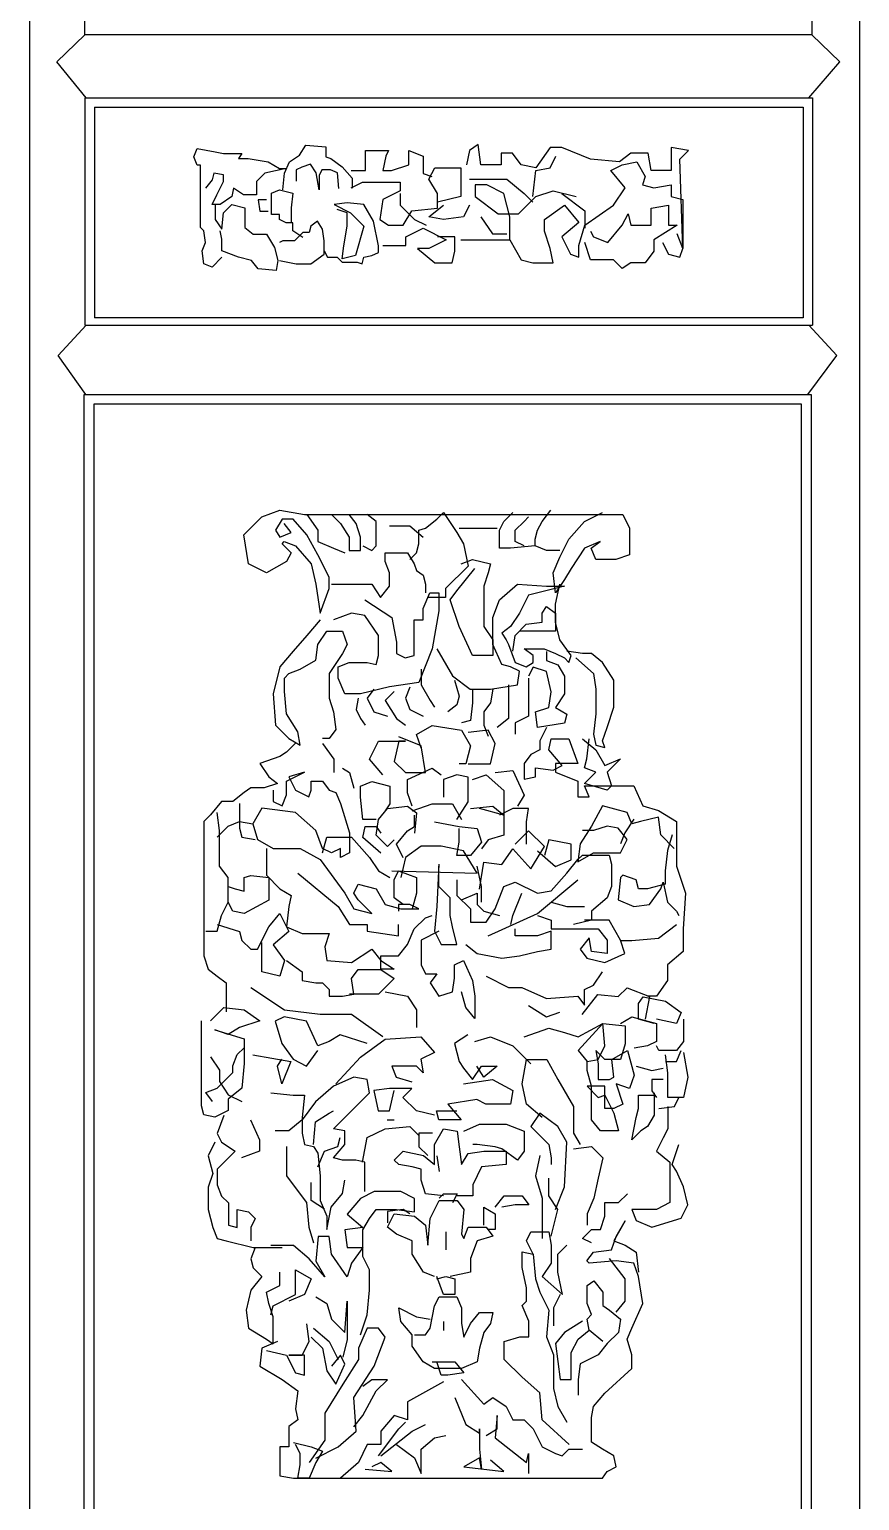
# Model space of a CAD drawing. Extents: x 1684 to 4686, y 4591 to 8092.
# Drawn here: x 3185 to 3618, y 4993 to 5761 of the extents above; entities that cross this region are included whole.
import ezdxf

# ---------------------------------------------------------------- set-up
doc = ezdxf.new("R2010")
doc.units = 0
doc.header["$MEASUREMENT"] = 0
doc.layers.add('3', color=3, linetype='CONTINUOUS')
doc.layers.add('7', color=7, linetype='CONTINUOUS')

msp = doc.modelspace()

# ---------------------------------------------------------------- linework, layer by layer
at = {"layer": '3'}
for p, q in [((3213.94, 5758.27), (3213.94, 6766.23)), ((3593.27, 6763.03), (3593.27, 5758.27)), ((3199.3, 5744.26), (3213.94, 5758.27)), ((3593.27, 5758.27), (3213.94, 5758.27)), ((3608.03, 5744.26), (3593.39, 5758.27)), ((3214.53, 5725.44), (3199.3, 5744.26)), ((3591.81, 5725.44), (3608.03, 5744.26)), ((3213.91, 5725.44), (3593.73, 5725.44)), ((3213.91, 5725.44), (3213.91, 5606.67)), ((3593.73, 5725.44), (3593.73, 5606.67)), ((3199.89, 5590.82), (3214.53, 5606.67)), ((3213.91, 5606.67), (3593.73, 5606.67)), ((3606.45, 5590.82), (3591.81, 5606.67)), ((3214.45, 5570.48), (3199.89, 5590.82)), ((3591.22, 5570.48), (3606.45, 5590.82)), ((3213.56, 5570.48), (3593.07, 5570.48)), ((3213.56, 4945.29), (3213.56, 5570.48)), ((3593.07, 5570.48), (3593.07, 4945.29))]:
    msp.add_line(p, q, dxfattribs=at)
for points in [[(3285.42, 5642.16), (3280.25, 5637), (3275.95, 5638.72), (3275.09, 5645.6), (3276.81, 5649.9), (3275.95, 5655.91), (3274.23, 5657.63), (3274.23, 5690.29), (3272.51, 5690.29), (3270.79, 5694.59), (3272.51, 5698.89), (3281.97, 5697.17), (3286.28, 5696.31), (3295.74, 5696.31), (3294.02, 5693.73), (3299.18, 5693.73), (3309.51, 5692.01), (3315.53, 5688.58), (3318.98, 5688.58), (3307.79, 5686), (3303.49, 5681.7), (3303.49, 5674.82), (3296.6, 5674.82), (3291.44, 5678.26), (3290.58, 5673.96), (3284.56, 5669.67), (3280.25, 5669.67), (3282.83, 5674.82), (3286.28, 5681.7), (3286.28, 5685.14), (3281.11, 5686), (3280.25, 5682.56), (3276.81, 5678.26)], [(3317.25, 5677.4), (3318.12, 5686), (3320.7, 5692.01), (3325.86, 5695.45), (3329.3, 5700.61), (3339.63, 5699.75), (3339.63, 5694.59), (3342.21, 5693.73), (3348.23, 5689.44), (3353.4, 5683.42), (3353.4, 5678.26)], [(3435.67, 5651.33), (3441.69, 5640.8), (3447.71, 5639.29), (3458.25, 5639.29), (3456.75, 5646.81), (3453.74, 5655.84), (3453.74, 5661.86), (3464.28, 5669.38), (3471.81, 5660.35), (3462.77, 5652.83), (3467.29, 5643.81), (3471.81, 5642.3), (3471.81, 5648.32), (3474.82, 5658.85), (3489.88, 5669.38), (3495.9, 5678.4), (3488.37, 5687.43), (3494.39, 5690.44), (3501.92, 5691.94), (3506.44, 5684.42), (3504.93, 5679.91), (3510.96, 5678.4), (3519.99, 5679.91), (3519.99, 5673.89), (3526.02, 5672.39), (3526.02, 5658.85), (3526.02, 5646.81), (3524.51, 5693.45), (3529.03, 5697.96), (3519.99, 5699.46), (3519.99, 5687.43), (3509.45, 5687.43), (3507.95, 5696.45), (3498.91, 5696.45), (3492.89, 5691.94), (3477.83, 5693.45), (3462.77, 5699.46), (3456.75, 5699.46), (3449.22, 5688.93), (3441.69, 5690.44), (3437.17, 5696.45), (3431.15, 5696.45), (3431.15, 5690.44), (3420.61, 5690.44), (3419.1, 5700.97), (3414.58, 5697.96), (3413.08, 5690.44)], [(3346.53, 5678.12), (3345.79, 5686.29), (3342.07, 5687.78), (3337.61, 5687.78), (3336.12, 5684.81), (3336.12, 5677.38), (3334.63, 5686.29), (3331.66, 5690.75), (3327.2, 5689.26), (3324.22, 5687.78), (3324.22, 5681.84)], [(3352.84, 5687.43), (3360.37, 5687.43), (3360.37, 5697.96), (3372.42, 5697.96), (3370.91, 5694.95), (3369.41, 5687.43), (3373.93, 5687.43), (3382.96, 5690.44), (3382.96, 5697.96), (3390.49, 5694.95), (3390.49, 5690.44), (3390.49, 5685.92), (3395.01, 5684.42)], [(3447.71, 5673.89), (3449.22, 5687.43), (3456.75, 5688.93), (3459.76, 5694.95)], [(3352.84, 5678.4), (3358.87, 5681.41), (3372.42, 5681.41), (3378.44, 5681.41), (3378.44, 5676.9), (3369.41, 5672.39), (3367.9, 5661.86), (3372.42, 5658.85), (3379.95, 5658.85), (3384.47, 5666.37), (3398.02, 5667.87), (3398.02, 5675.39), (3393.5, 5682.92), (3396.51, 5688.93), (3410.07, 5688.93), (3410.07, 5673.89), (3398.02, 5670.88)], [(3414.58, 5682.92), (3434.16, 5682.92), (3443.19, 5675.39), (3447.71, 5670.88)], [(3327.58, 5652.48), (3322.42, 5655.91), (3322.42, 5660.21), (3318.98, 5660.21), (3315.53, 5661.93), (3315.53, 5664.51), (3311.23, 5664.51), (3311.23, 5669.67), (3311.23, 5675.68), (3315.53, 5677.4), (3322.42, 5675.68), (3321.56, 5667.95), (3321.56, 5660.21)], [(3378.44, 5675.39), (3378.44, 5669.38), (3385.97, 5661.86), (3392, 5658.85)], [(3435.67, 5651.33), (3435.67, 5663.36), (3432.65, 5675.39), (3423.62, 5679.91), (3417.6, 5679.91), (3417.6, 5673.89), (3429.64, 5664.87), (3440.18, 5664.87), (3449.22, 5673.89), (3458.25, 5676.9), (3470.3, 5673.89)], [(3462.77, 5675.39), (3474.82, 5666.37), (3474.82, 5657.34)], [(3281.97, 5669.67), (3281.97, 5661.93), (3285.42, 5656.77), (3286.28, 5665.37), (3290.58, 5669.67), (3297.46, 5667.95), (3297.46, 5661.07), (3297.46, 5657.63), (3301.77, 5654.19), (3305.21, 5654.19), (3308.65, 5654.19), (3312.95, 5647.32), (3314.67, 5640.44), (3313.81, 5635.28), (3304.35, 5636.14), (3300.91, 5640.44), (3294.02, 5642.16), (3285.42, 5645.6), (3285.42, 5651.62), (3284.56, 5655.91)], [(3308.65, 5672.24), (3304.35, 5672.24), (3305.21, 5666.23), (3309.51, 5666.23)], [(3338.77, 5645.6), (3340.49, 5642.16), (3345.65, 5642.16), (3348.23, 5639.58), (3355.98, 5639.58), (3358.56, 5638.72), (3359.42, 5642.16), (3363.72, 5643.02), (3367.16, 5644.74), (3367.16, 5648.18), (3364.58, 5661.07), (3359.42, 5669.67), (3350.81, 5670.53), (3343.93, 5669.67), (3352.53, 5665.37), (3359.42, 5658.49), (3355.12, 5643.02), (3348.23, 5641.3), (3349.09, 5648.18), (3350.81, 5658.49), (3350.81, 5665.37), (3345.65, 5667.09)], [(3414.58, 5669.38), (3411.57, 5663.36), (3401.03, 5661.86), (3393.5, 5663.36), (3401.03, 5669.38)], [(3477.83, 5655.84), (3479.34, 5652.83), (3486.86, 5649.82), (3494.39, 5658.85), (3497.41, 5664.87), (3498.91, 5658.85), (3509.45, 5658.85), (3509.45, 5667.87), (3518.49, 5669.38), (3518.49, 5658.85), (3523.01, 5658.85), (3510.96, 5651.33), (3510.96, 5645.31), (3506.44, 5639.29), (3498.91, 5639.29), (3494.39, 5636.29), (3489.88, 5640.8), (3477.83, 5640.8), (3474.82, 5649.82)], [(3315.53, 5640.44), (3324.14, 5638.72), (3331.88, 5638.72), (3338.77, 5643.88), (3338.77, 5650.76), (3337.91, 5656.77), (3335.32, 5661.07), (3331.88, 5658.49), (3331.02, 5655.05), (3327.58, 5655.05), (3325.86, 5653.33), (3323.28, 5650.76), (3317.25, 5650.76), (3315.53, 5649.9)], [(3420.61, 5663.36), (3426.63, 5654.34), (3434.16, 5654.34)], [(3369.41, 5648.32), (3381.45, 5648.32), (3381.45, 5652.83), (3390.49, 5657.34), (3402.54, 5651.33), (3393.5, 5646.81), (3387.48, 5646.81), (3396.51, 5639.29), (3405.55, 5639.29), (3407.05, 5645.31), (3407.05, 5652.83), (3398.02, 5652.83)], [(3515.48, 5649.82), (3518.49, 5643.81), (3524.51, 5642.3), (3526.02, 5646.81), (3523.01, 5654.34)], [(3410.07, 5651.33), (3435.67, 5651.33)], [(3316.81, 5492.64), (3321.49, 5487.97), (3319.15, 5483.3), (3308.62, 5477.45), (3299.26, 5482.13), (3296.92, 5497.32), (3306.28, 5506.67), (3315.64, 5510.17), (3328.51, 5507.84), (3479.41, 5507.84), (3494.62, 5507.84), (3498.13, 5500.82), (3498.13, 5486.8), (3491.11, 5484.47), (3484.09, 5484.47), (3480.58, 5484.47), (3478.24, 5490.31), (3482.92, 5493.81), (3474.73, 5490.31), (3467.71, 5479.79), (3464.21, 5473.95), (3459.53, 5466.94), (3458.36, 5477.45), (3461.87, 5485.63), (3466.54, 5494.98), (3474.73, 5504.33), (3484.09, 5509)], [(3329.68, 5507.84), (3335.53, 5499.66), (3335.53, 5497.32), (3335.53, 5493.81), (3343.72, 5490.31), (3349.56, 5487.97)], [(3342.55, 5507.84), (3347.23, 5503.16), (3351.9, 5496.15), (3351.9, 5492.64), (3351.9, 5489.14), (3356.58, 5489.14), (3357.75, 5489.14), (3357.75, 5496.15), (3355.41, 5503.16), (3351.9, 5507.84)], [(3358.92, 5491.48), (3363.6, 5489.14), (3365.94, 5491.48), (3365.94, 5498.49), (3365.94, 5504.33), (3361.26, 5507.84)], [(3383.49, 5484.47), (3387, 5487.97), (3388.17, 5492.64), (3388.17, 5499.66), (3391.68, 5500.82), (3397.53, 5505.5), (3401.04, 5509), (3408.05, 5498.49), (3411.56, 5492.64), (3413.9, 5480.96), (3402.21, 5469.27), (3402.21, 5464.6), (3398.7, 5464.6), (3392.85, 5464.6)], [(3449, 5491.48), (3436.13, 5490.31), (3430.28, 5490.31), (3430.28, 5493.81), (3430.28, 5499.66), (3432.62, 5504.33), (3437.3, 5509)], [(3443.15, 5491.48), (3438.47, 5493.81), (3438.47, 5499.66), (3443.15, 5504.33), (3445.49, 5506.67)], [(3461.87, 5489.14), (3454.85, 5489.14), (3449, 5491.48), (3449, 5494.98), (3450.17, 5499.66), (3452.51, 5504.33), (3457.19, 5510.17)], [(3316.81, 5492.64), (3317.98, 5493.81), (3323.83, 5491.48), (3332.02, 5482.13), (3334.36, 5471.61), (3336.7, 5456.42), (3341.38, 5469.27), (3341.38, 5475.12), (3335.53, 5486.8), (3329.68, 5497.32), (3322.66, 5505.5), (3316.81, 5505.5), (3313.3, 5499.66), (3315.64, 5496.15), (3321.49, 5498.49), (3317.98, 5503.16)], [(3372.96, 5501.99), (3383.49, 5501.99), (3390.51, 5496.15)], [(3409.22, 5500.82), (3418.58, 5500.82), (3429.11, 5500.82)], [(3342.55, 5471.61), (3353.07, 5471.61), (3363.6, 5471.61), (3368.28, 5464.6), (3372.96, 5470.44), (3372.96, 5477.45), (3370.62, 5483.3), (3370.62, 5487.97), (3374.13, 5487.97), (3382.32, 5487.97), (3385.83, 5482.13), (3387, 5478.62), (3390.51, 5476.29), (3391.68, 5471.61), (3391.68, 5466.94)], [(3410.39, 5482.13), (3416.24, 5484.47), (3425.6, 5482.13), (3424.43, 5477.45), (3422.09, 5470.44), (3422.09, 5461.1), (3422.09, 5449.41), (3426.77, 5442.4), (3426.77, 5434.22), (3416.24, 5434.22), (3409.22, 5449.41), (3404.55, 5463.43), (3408.05, 5468.11), (3417.41, 5479.79)], [(3397.53, 5437.72), (3405.72, 5423.7), (3415.07, 5416.69), (3425.6, 5416.69), (3439.64, 5419.03), (3440.81, 5426.04), (3436.13, 5428.38), (3431.45, 5429.55), (3426.77, 5440.06), (3426.77, 5454.08), (3430.28, 5463.43), (3439.64, 5471.61), (3454.85, 5470.44), (3464.21, 5470.44), (3445.49, 5465.77), (3440.81, 5456.42), (3436.13, 5449.41), (3431.45, 5445.9), (3433.79, 5442.4), (3434.96, 5440.06), (3438.47, 5430.71), (3444.32, 5428.38), (3447.83, 5430.71), (3447.83, 5434.22), (3443.15, 5437.72), (3453.68, 5437.72), (3459.53, 5435.39), (3464.21, 5433.05), (3466.54, 5430.71), (3467.71, 5434.22), (3461.87, 5442.4), (3459.53, 5451.75), (3459.53, 5461.1), (3461.87, 5471.61)], [(3360.09, 5463.43), (3374.13, 5454.08), (3376.47, 5441.23), (3376.47, 5435.39), (3381.15, 5433.05), (3385.83, 5434.22), (3385.83, 5440.06), (3385.83, 5447.07), (3385.83, 5452.92), (3390.51, 5452.92), (3390.51, 5458.76), (3394.02, 5466.94), (3398.7, 5466.94), (3398.7, 5457.59), (3395.19, 5437.72), (3388.17, 5420.2), (3372.96, 5417.86), (3357.75, 5414.35), (3349.56, 5414.35), (3346.06, 5422.53), (3346.06, 5428.38), (3351.9, 5430.71), (3361.26, 5430.71), (3365.94, 5429.55), (3367.11, 5434.22), (3367.11, 5444.74), (3360.09, 5455.25), (3353.07, 5456.42), (3343.72, 5452.92)], [(3336.72, 5452.89), (3329.7, 5444.71), (3322.69, 5436.53), (3315.67, 5428.35), (3312.16, 5414.33), (3313.33, 5397.97), (3320.35, 5390.96), (3326.19, 5387.46), (3325.03, 5394.47), (3319.18, 5403.81), (3318.01, 5415.5), (3318.01, 5422.51), (3320.35, 5424.85), (3326.19, 5427.18), (3334.38, 5431.86), (3335.55, 5440.04), (3340.23, 5447.05), (3348.42, 5447.05), (3350.76, 5440.04), (3348.42, 5435.36), (3341.4, 5424.85), (3341.4, 5420.17), (3341.4, 5411.99), (3343.74, 5404.98), (3344.91, 5395.64), (3341.4, 5390.96), (3337.89, 5390.96)], [(3437.3, 5436.56), (3438.47, 5444.74), (3444.32, 5450.58), (3452.51, 5451.75), (3452.51, 5456.42), (3454.85, 5459.93), (3459.53, 5456.42), (3459.53, 5447.07), (3454.85, 5447.07), (3446.66, 5447.07), (3440.81, 5447.07)], [(3454.87, 5436.43), (3454.87, 5431.76), (3460.72, 5429.42), (3464.23, 5423.58), (3464.23, 5414.23), (3459.55, 5407.22), (3465.4, 5403.71), (3464.23, 5399.04), (3450.19, 5396.7), (3449.02, 5404.88), (3456.04, 5407.22), (3457.21, 5415.4), (3454.87, 5425.91), (3447.85, 5428.25), (3445.51, 5423.58)], [(3470.08, 5433.03), (3479.44, 5424.85), (3480.61, 5416.67), (3480.61, 5403.81), (3479.44, 5393.3), (3480.61, 5387.46), (3485.29, 5386.29), (3484.12, 5389.79), (3486.46, 5396.8), (3489.97, 5407.32), (3489.97, 5421.34), (3484.12, 5430.69), (3478.27, 5435.36), (3473.59, 5435.36), (3465.4, 5436.53)], [(3389.36, 5427.18), (3389.36, 5419.01), (3394.04, 5410.83), (3396.38, 5407.32)], [(3445.51, 5422.51), (3445.51, 5410.83), (3445.51, 5402.65), (3438.5, 5399.14), (3438.5, 5393.3)], [(3364.8, 5416.67), (3361.29, 5411.99), (3364.8, 5404.98), (3371.82, 5402.65)], [(3375.33, 5415.5), (3370.65, 5410.83), (3376.5, 5401.48), (3381.18, 5397.97)], [(3383.52, 5417.84), (3381.18, 5411.99), (3383.52, 5406.15), (3390.53, 5402.65)], [(3406.91, 5421.34), (3409.25, 5413.16), (3408.08, 5408.49), (3403.4, 5404.98)], [(3416.27, 5416.67), (3416.27, 5409.66), (3415.1, 5400.31), (3410.42, 5399.14)], [(3426.8, 5416.67), (3425.63, 5409.66), (3422.12, 5404.98), (3422.12, 5397.97), (3424.46, 5392.13)], [(3434.99, 5419.01), (3434.99, 5411.99), (3434.99, 5401.48), (3429.14, 5396.8)], [(3356.61, 5411.99), (3355.44, 5406.15), (3357.78, 5401.48), (3360.12, 5397.97)], [(3369.49, 5371.99), (3362.47, 5380.17), (3367.15, 5389.52), (3381.19, 5389.52), (3377.68, 5389.52), (3375.34, 5379), (3381.19, 5373.16), (3391.72, 5373.16), (3389.38, 5387.18), (3377.68, 5391.86)], [(3389.38, 5386.02), (3387.04, 5393.03), (3395.23, 5397.7), (3410.44, 5395.36), (3415.11, 5387.18), (3412.77, 5377.84), (3409.27, 5377.84)], [(3413.94, 5377.84), (3425.64, 5377.84), (3427.98, 5388.35), (3424.47, 5395.36), (3413.94, 5394.19)], [(3454.87, 5396.7), (3451.36, 5389.69), (3451.36, 5385.02), (3446.68, 5382.68), (3443.17, 5378.01), (3443.17, 5369.83), (3449.02, 5370.99), (3449.02, 5375.67), (3458.38, 5374.5), (3463.06, 5376.84), (3456.04, 5385.02), (3457.21, 5390.86), (3466.57, 5390.86), (3471.25, 5378.01), (3459.55, 5378.01), (3459.55, 5373.33), (3471.25, 5368.66), (3471.25, 5360.48), (3477.1, 5360.48), (3474.76, 5366.32), (3484.12, 5366.32), (3500.5, 5366.32), (3505.17, 5355.8), (3513.36, 5353.47), (3522.72, 5347.62), (3522.72, 5338.28), (3522.72, 5324.25), (3527.4, 5310.23), (3526.23, 5291.54), (3526.23, 5279.85), (3518.04, 5272.84), (3518.04, 5264.66), (3512.19, 5256.48), (3507.51, 5256.48)], [(3323.86, 5388.52), (3319.18, 5383.85), (3315.67, 5381.51), (3312.16, 5380.34), (3305.14, 5378.01), (3309.82, 5370.99), (3314.5, 5367.49), (3307.48, 5365.15), (3300.46, 5365.15), (3296.95, 5362.81), (3291.1, 5358.14), (3285.25, 5358.14), (3279.4, 5351.13), (3275.89, 5347.62), (3275.89, 5277.51), (3278.23, 5270.5), (3282.91, 5267), (3287.59, 5263.49), (3287.59, 5251.81), (3287.59, 5248.3)], [(3337.91, 5388.35), (3343.76, 5380.17), (3343.76, 5373.16)], [(3473.59, 5390.86), (3480.61, 5385.02), (3485.29, 5376.84), (3493.48, 5380.34), (3486.46, 5373.33), (3488.8, 5366.32), (3486.46, 5363.98), (3474.76, 5367.49), (3480.61, 5373.33), (3474.76, 5375.67), (3475.93, 5380.34), (3477.1, 5390.86)], [(3312.16, 5363.98), (3312.16, 5358.14), (3316.84, 5355.8), (3319.18, 5361.65), (3319.18, 5368.66), (3328.53, 5373.33), (3320.35, 5370.99), (3323.86, 5363.98), (3330.87, 5360.48), (3332.04, 5363.98), (3332.04, 5368.66), (3337.89, 5368.66), (3341.4, 5363.98), (3344.91, 5362.81), (3347.25, 5356.97), (3351.93, 5341.78), (3351.93, 5331.26), (3347.25, 5328.93), (3347.25, 5333.6), (3342.57, 5331.26), (3337.89, 5333.6), (3334.38, 5342.95), (3323.86, 5352.3), (3306.31, 5354.63), (3301.63, 5346.46), (3303.97, 5338.28), (3312.16, 5333.6), (3326.19, 5333.6), (3336.72, 5327.76), (3349.59, 5310.23), (3354.27, 5302.05), (3363.63, 5299.71), (3356.61, 5306.73), (3354.27, 5310.23), (3356.61, 5314.91), (3365.97, 5312.57), (3370.65, 5304.39), (3378.84, 5302.05), (3388.19, 5302.05), (3383.52, 5304.39), (3377.67, 5304.39), (3377.67, 5300.88)], [(3348.44, 5375.5), (3351.95, 5373.16), (3354.28, 5364.98)], [(3365.98, 5348.62), (3358.96, 5348.62), (3357.79, 5360.31), (3357.79, 5366.15), (3363.64, 5368.49), (3373, 5366.15), (3373, 5356.8), (3370.66, 5353.3)], [(3384.7, 5355.63), (3382.36, 5362.65), (3382.36, 5369.66), (3395.23, 5375.5), (3399.91, 5371.99)], [(3408.1, 5348.62), (3413.94, 5357.97), (3413.94, 5370.82), (3408.1, 5371.99), (3401.08, 5369.66), (3401.08, 5360.31)], [(3416.28, 5369.66), (3423.3, 5371.99), (3432.66, 5363.81), (3432.66, 5350.96), (3419.79, 5354.47)], [(3427.98, 5373.16), (3437.34, 5374.33), (3443.19, 5361.48), (3439.68, 5355.63)], [(3294.61, 5356.97), (3294.61, 5344.12), (3295.78, 5339.44), (3302.8, 5338.28)], [(3375.34, 5338.11), (3371.83, 5334.6), (3365.98, 5340.44), (3367.15, 5348.62), (3371.83, 5354.47), (3382.36, 5355.63), (3387.04, 5352.13), (3385.87, 5341.61)], [(3384.7, 5353.3), (3395.23, 5356.8), (3405.76, 5356.8), (3410.44, 5348.62)], [(3415.11, 5354.47), (3426.81, 5355.63), (3432.66, 5350.96), (3432.66, 5340.44), (3424.47, 5338.11), (3420.96, 5333.43)], [(3444.36, 5335.77), (3444.36, 5347.45), (3445.53, 5354.47), (3437.34, 5354.47), (3430.32, 5350.96)], [(3521.55, 5333.6), (3514.53, 5340.61), (3513.36, 5349.96), (3504, 5347.62), (3499.33, 5346.46), (3496.99, 5352.3), (3484.12, 5355.8), (3478.27, 5345.29), (3472.42, 5335.94), (3471.25, 5326.59), (3479.44, 5331.26), (3493.48, 5331.26), (3496.99, 5338.28), (3492.31, 5344.12), (3486.46, 5345.29), (3479.44, 5342.95), (3473.59, 5342.95)], [(3277.06, 5290.37), (3282.91, 5290.37), (3285.25, 5298.55), (3288.76, 5305.56), (3288.76, 5318.41), (3284.08, 5324.25), (3284.08, 5337.11), (3284.08, 5342.95), (3282.91, 5352.3)], [(3282.91, 5339.44), (3288.76, 5345.29), (3294.61, 5347.62), (3301.63, 5346.46)], [(3368.32, 5331.1), (3358.96, 5339.27), (3360.13, 5345.12), (3365.98, 5345.12), (3368.32, 5341.61)], [(3380.02, 5328.76), (3376.51, 5335.77), (3382.36, 5342.78), (3385.87, 5345.12), (3385.87, 5350.96)], [(3396.4, 5347.45), (3409.27, 5345.12), (3418.62, 5343.95), (3420.96, 5336.94), (3415.11, 5329.93), (3408.1, 5329.93), (3409.27, 5336.94), (3409.27, 5343.95)], [(3500.5, 5348.79), (3495.82, 5341.78), (3493.48, 5335.94)], [(3337.89, 5331.26), (3340.23, 5339.44), (3353.1, 5339.44), (3362.46, 5328.93), (3367.14, 5321.92), (3372.99, 5318.41)], [(3419.79, 5312.4), (3422.13, 5326.42), (3431.49, 5325.25), (3437.34, 5333.43), (3446.7, 5322.92), (3453.72, 5334.6), (3445.53, 5342.78), (3438.51, 5335.77)], [(3450.21, 5332.26), (3459.57, 5324.08), (3467.76, 5327.59), (3467.76, 5335.77), (3456.06, 5338.11), (3453.72, 5329.93)], [(3520.38, 5340.61), (3518.04, 5332.43), (3516.87, 5321.92), (3516.87, 5314.91), (3507.51, 5312.57), (3502.83, 5312.57), (3501.67, 5317.24), (3494.65, 5319.58), (3493.48, 5318.41), (3492.31, 5306.73), (3500.5, 5303.22), (3508.68, 5304.39), (3514.53, 5312.57), (3515.7, 5316.07), (3518.04, 5305.56), (3522.72, 5300.88), (3523.89, 5298.55)], [(3308.65, 5333.6), (3308.65, 5319.58), (3315.67, 5312.57), (3321.52, 5309.06), (3320.35, 5303.22), (3319.18, 5292.7), (3327.36, 5289.2), (3336.72, 5289.2), (3341.4, 5289.2), (3339.06, 5282.19), (3340.23, 5275.18), (3353.1, 5274.01), (3363.63, 5281.02), (3368.31, 5275.18), (3375.33, 5270.5), (3368.31, 5270.5), (3368.31, 5277.51), (3377.67, 5277.51), (3382.35, 5283.36), (3385.85, 5291.54), (3391.7, 5297.38), (3395.21, 5298.55)], [(3374.16, 5321.84), (3418.61, 5320.68), (3411.59, 5332.36), (3399.89, 5334.7), (3389.36, 5334.7), (3381.17, 5328.85), (3378.83, 5318.34)], [(3408.08, 5317.24), (3408.08, 5309.06), (3415.1, 5302.05), (3415.1, 5295.04), (3423.29, 5295.04), (3427.97, 5302.05), (3432.65, 5313.74), (3438.5, 5316.07), (3450.19, 5310.23), (3457.21, 5311.4), (3465.4, 5320.75), (3471.25, 5327.76), (3473.59, 5330.1), (3487.63, 5330.1), (3488.8, 5325.42), (3488.8, 5313.74), (3486.46, 5307.89), (3478.27, 5300.88), (3478.27, 5296.21), (3468.91, 5293.87)], [(3380.01, 5304.39), (3375.33, 5307.89), (3375.33, 5317.24), (3377.67, 5321.92), (3387.02, 5318.41), (3387.02, 5310.23), (3384.68, 5302.05)], [(3398.72, 5325.42), (3397.55, 5303.22), (3396.38, 5290.37), (3399.89, 5283.36), (3408.08, 5283.36), (3405.74, 5292.7), (3404.57, 5298.55), (3404.57, 5307.89), (3398.72, 5313.74), (3398.72, 5324.25)], [(3420.95, 5305.56), (3420.95, 5313.74), (3418.61, 5324.25)], [(3288.76, 5313.66), (3292.27, 5312.5), (3296.95, 5311.33), (3296.95, 5318.34), (3300.46, 5319.51), (3309.82, 5318.34), (3309.82, 5306.65), (3296.95, 5299.64), (3291.1, 5300.81), (3288.76, 5305.48)], [(3325.03, 5320.75), (3346.08, 5303.22), (3351.93, 5293.87), (3361.29, 5293.87), (3361.29, 5290.37), (3369.48, 5289.2), (3377.67, 5288.03), (3377.67, 5293.87)], [(3424.46, 5288.03), (3450.19, 5299.71), (3471.25, 5317.24)], [(3410.42, 5306.73), (3418.61, 5310.23), (3418.61, 5304.39), (3422.12, 5300.88), (3430.31, 5298.55)], [(3436.16, 5293.87), (3437.33, 5298.55), (3442.01, 5310.23)], [(3282.91, 5293.8), (3294.61, 5290.29), (3295.78, 5285.62), (3300.46, 5280.95), (3303.97, 5280.95), (3309.82, 5292.63), (3315.66, 5299.64), (3320.34, 5290.29), (3312.16, 5283.28), (3318, 5275.1), (3315.66, 5266.92), (3306.31, 5269.26), (3306.31, 5277.44), (3306.31, 5284.45)], [(3457.21, 5305.56), (3465.4, 5303.22), (3474.76, 5303.22)], [(3412.76, 5283.36), (3418.61, 5278.68), (3431.48, 5276.34), (3440.84, 5277.51), (3450.19, 5279.85), (3457.21, 5281.02), (3457.21, 5290.37), (3450.19, 5288.03), (3438.5, 5288.03), (3438.5, 5291.54)], [(3450.19, 5298.55), (3457.21, 5296.21), (3457.21, 5291.54), (3466.57, 5291.54), (3481.78, 5291.54), (3486.46, 5285.69), (3486.46, 5278.68), (3478.27, 5279.85), (3477.1, 5286.86), (3472.42, 5281.02), (3475.93, 5276.34), (3485.29, 5274.01), (3495.82, 5278.68), (3493.48, 5285.69), (3487.63, 5296.21), (3479.44, 5296.21), (3474.76, 5296.21)], [(3493.47, 5285.62), (3499.32, 5285.62), (3513.36, 5286.79), (3522.72, 5293.8)], [(3398.72, 5290.37), (3389.36, 5285.69), (3389.36, 5279.85), (3389.36, 5272.84), (3391.7, 5268.17), (3397.55, 5268.17), (3394.04, 5263.49), (3396.38, 5259.99), (3398.72, 5256.48), (3405.74, 5258.82), (3406.91, 5265.83), (3406.91, 5272.84), (3411.59, 5275.18), (3416.27, 5264.66), (3417.44, 5256.48), (3417.44, 5249.47), (3417.44, 5244.79), (3412.76, 5250.64), (3410.42, 5258.82)], [(3319.17, 5275.1), (3327.36, 5269.26), (3327.36, 5264.59), (3334.38, 5263.42), (3337.89, 5263.42), (3341.4, 5259.91), (3341.4, 5256.41), (3348.42, 5256.41), (3354.27, 5257.58), (3353.1, 5265.75), (3356.61, 5270.43), (3368.31, 5270.43), (3375.32, 5265.75), (3367.14, 5257.58), (3351.93, 5257.58)], [(3423.29, 5266.92), (3434.98, 5261.08), (3442, 5261.08), (3454.87, 5255.24), (3471.25, 5256.41), (3474.76, 5251.73), (3474.76, 5259.91), (3479.44, 5262.25), (3484.12, 5269.26)], [(3300.46, 5261.08), (3318, 5249.4), (3336.72, 5247.06), (3353.1, 5247.06), (3369.48, 5235.37)], [(3473.52, 5246.89), (3481.71, 5257.41), (3492.23, 5256.24), (3496.91, 5260.91), (3508.61, 5256.24), (3506.27, 5244.55)], [(3370.65, 5258.74), (3382.34, 5256.41), (3387.02, 5249.4), (3387.02, 5240.05)], [(3511.09, 5242.19), (3502.91, 5244.52), (3502.91, 5252.7), (3505.24, 5256.21), (3516.94, 5253.87), (3525.13, 5248.03), (3522.79, 5242.19), (3512.26, 5244.52)], [(3279.4, 5243.55), (3286.42, 5250.56), (3296.95, 5249.4), (3305.14, 5243.55), (3294.61, 5240.05), (3288.76, 5236.54), (3281.74, 5238.88), (3296.95, 5234.21), (3296.95, 5221.35), (3295.78, 5208.5), (3288.76, 5202.66), (3288.76, 5196.81), (3281.74, 5193.31), (3275.89, 5194.48), (3274.72, 5199.15), (3274.72, 5243.55)], [(3361.22, 5231.7), (3347.18, 5236.37), (3341.33, 5232.87), (3335.48, 5230.53), (3329.63, 5243.38), (3317.93, 5245.72), (3313.25, 5243.38), (3316.76, 5231.7), (3322.61, 5223.52), (3329.63, 5220.01), (3335.48, 5228.19)], [(3445.44, 5251.56), (3454.8, 5245.72), (3461.82, 5248.06)], [(3493.55, 5242.19), (3499.4, 5245.69), (3512.26, 5242.19), (3512.26, 5232.84), (3507.58, 5230.5), (3500.57, 5229.33)], [(3443.25, 5235.17), (3456.11, 5239.85), (3464.3, 5237.51), (3471.32, 5235.17), (3484.19, 5242.19), (3471.32, 5228.16), (3476, 5222.32), (3481.85, 5223.49), (3485.36, 5230.5), (3484.19, 5242.19), (3495.89, 5241.02), (3495.89, 5231.67), (3493.55, 5223.49), (3485.36, 5223.49), (3480.68, 5228.16), (3481.85, 5221.15), (3481.85, 5212.97), (3487.7, 5212.97), (3490.04, 5214.14), (3488.87, 5223.49), (3497.06, 5228.16), (3500.57, 5215.31), (3498.23, 5208.3), (3491.21, 5210.64), (3494.72, 5200.12), (3490.04, 5197.78), (3485.36, 5197.78), (3485.36, 5204.79), (3485.36, 5209.47), (3483.02, 5209.47), (3476, 5209.47), (3481.85, 5203.63), (3485.36, 5204.79), (3490.04, 5195.45), (3492.38, 5186.1), (3483.02, 5186.1), (3478.34, 5191.94), (3478.34, 5200.12), (3478.34, 5204.79), (3478.34, 5209.47), (3476, 5217.65), (3476, 5222.32)], [(3526.3, 5244.52), (3526.3, 5232.84), (3522.79, 5228.16), (3513.43, 5228.16), (3512.26, 5230.5)], [(3344.84, 5210.67), (3357.71, 5224.69), (3370.57, 5234.04), (3389.29, 5235.2), (3396.31, 5227.02), (3389.29, 5223.52), (3390.46, 5216.51), (3386.95, 5220.01), (3374.08, 5220.01), (3376.42, 5214.17), (3384.61, 5211.83)], [(3413.86, 5236.37), (3406.84, 5231.7), (3409.18, 5222.35), (3411.52, 5218.85), (3416.2, 5213), (3420.88, 5220.01), (3429.06, 5220.01), (3422.05, 5214.17), (3418.54, 5220.01)], [(3417.37, 5232.87), (3425.55, 5235.2), (3437.25, 5230.53), (3446.61, 5221.18)], [(3280.57, 5201.49), (3277.06, 5206.16), (3282.91, 5208.5), (3291.1, 5216.68), (3291.1, 5220.18), (3293.44, 5226.03), (3296.95, 5229.53)], [(3279.4, 5224.86), (3284.08, 5217.85), (3284.08, 5212), (3288.76, 5204.99), (3295.78, 5201.49)], [(3301.56, 5225.86), (3321.44, 5222.35), (3316.76, 5210.67), (3314.42, 5220.01), (3316.76, 5223.52)], [(3452.6, 5193.11), (3444.41, 5200.12), (3442.08, 5210.64), (3444.41, 5223.49), (3454.94, 5223.49), (3460.79, 5212.97), (3468.98, 5198.95), (3468.98, 5184.93), (3472.49, 5179.09)], [(3516.94, 5222.32), (3522.79, 5222.32), (3525.13, 5228.16)], [(3526.3, 5227), (3528.64, 5214.14), (3526.3, 5203.63), (3518.11, 5203.63), (3518.11, 5209.47), (3518.11, 5216.48), (3516.94, 5225.83)], [(3501.74, 5219.98), (3509.92, 5217.65), (3515.77, 5218.82)], [(3360.05, 5154.58), (3360.05, 5169.77), (3355.37, 5170.94), (3348.35, 5170.94), (3343.67, 5172.1), (3349.52, 5179.12), (3349.52, 5186.13), (3343.67, 5187.3), (3353.03, 5196.64), (3362.39, 5205.99), (3361.22, 5213), (3354.2, 5214.17), (3343.67, 5209.5), (3334.31, 5201.32), (3327.29, 5191.97), (3320.27, 5186.13), (3313.25, 5186.13)], [(3396.31, 5194.31), (3386.95, 5196.64), (3379.93, 5203.65), (3384.61, 5208.33), (3372.91, 5208.33), (3364.72, 5207.16), (3367.06, 5196.64), (3372.91, 5196.64), (3375.25, 5207.16)], [(3411.52, 5210.67), (3426.72, 5213), (3437.25, 5207.16), (3436.08, 5200.15), (3423.21, 5200.15), (3418.54, 5202.49), (3403.33, 5200.15), (3410.35, 5191.97), (3398.65, 5191.97), (3397.48, 5196.64), (3408.01, 5196.64)], [(3515.77, 5212.97), (3509.92, 5212.97), (3509.92, 5207.13), (3512.26, 5203.63)], [(3310.91, 5205.99), (3322.61, 5204.82), (3328.46, 5204.82), (3327.29, 5193.14), (3327.29, 5184.96), (3328.46, 5179.12), (3333.14, 5177.95), (3335.48, 5174.44), (3336.65, 5162.76)], [(3511.09, 5205.96), (3511.09, 5194.28), (3507.58, 5188.43), (3504.07, 5186.1), (3499.4, 5181.42), (3501.74, 5193.11), (3502.91, 5197.78), (3502.91, 5204.79), (3511.09, 5204.79)], [(3518.11, 5198.95), (3518.11, 5187.27), (3515.77, 5182.59), (3512.26, 5175.58), (3519.28, 5169.74), (3519.28, 5163.9), (3519.28, 5154.55), (3519.28, 5148.71), (3512.26, 5145.2), (3507.58, 5145.2), (3499.4, 5145.2), (3501.74, 5139.36), (3509.92, 5135.85), (3525.13, 5140.53), (3528.64, 5147.54), (3526.3, 5156.88), (3522.79, 5165.06), (3520.45, 5168.57), (3523.96, 5179.09)], [(3513.43, 5197.78), (3521.62, 5198.95), (3523.96, 5203.63)], [(3286.44, 5194.21), (3282.93, 5184.86), (3285.27, 5180.19), (3292.29, 5175.51), (3282.93, 5166.17), (3282.93, 5157.99), (3285.27, 5152.14), (3288.78, 5148.64), (3288.78, 5140.46), (3288.78, 5136.95), (3293.46, 5135.78), (3293.46, 5145.13), (3299.31, 5143.96), (3302.82, 5140.46), (3300.48, 5135.78), (3300.48, 5131.11), (3300.48, 5128.77)], [(3300.39, 5191.97), (3305.06, 5181.45), (3305.06, 5175.61), (3295.71, 5172.1)], [(3333.14, 5179.12), (3334.31, 5190.8), (3341.33, 5195.47), (3343.67, 5196.64)], [(3371.74, 5191.97), (3375.25, 5191.97)], [(3459.62, 5145.2), (3464.3, 5156.88), (3465.47, 5180.25), (3460.79, 5188.43), (3451.43, 5195.45), (3446.75, 5188.43), (3456.11, 5179.09), (3457.28, 5172.08), (3457.28, 5168.57)], [(3358.88, 5169.77), (3361.22, 5182.62), (3370.57, 5187.3), (3383.44, 5188.46), (3388.12, 5183.79)], [(3401.12, 5152.18), (3391.76, 5153.35), (3389.42, 5160.36), (3389.42, 5166.21), (3384.74, 5167.38), (3377.72, 5168.54), (3375.38, 5170.88), (3380.06, 5175.55), (3390.59, 5173.22), (3396.44, 5168.54), (3396.44, 5179.06), (3401.12, 5187.24), (3408.13, 5186.07), (3409.3, 5177.89), (3410.47, 5168.54), (3413.98, 5174.39), (3422.17, 5175.55), (3433.87, 5175.55), (3433.87, 5168.54), (3421, 5167.38), (3416.32, 5158.03), (3416.32, 5152.18), (3408.13, 5152.18)], [(3395.27, 5184.9), (3388.25, 5184.9), (3388.25, 5177.89), (3392.93, 5173.22)], [(3411.64, 5186.07), (3419.83, 5189.58), (3433.87, 5189.58), (3443.23, 5186.07), (3443.23, 5175.55), (3439.72, 5170.88), (3431.53, 5176.72), (3428.02, 5177.89), (3418.66, 5179.06), (3416.32, 5179.06)], [(3281.76, 5180.19), (3278.25, 5173.18), (3280.59, 5163.83), (3278.25, 5156.82), (3278.25, 5145.13), (3280.59, 5135.78), (3282.93, 5129.94), (3287.61, 5128.77), (3301.65, 5125.27), (3316.85, 5125.27)], [(3319.1, 5177.95), (3319.1, 5162.76), (3322.61, 5158.08), (3329.63, 5148.73), (3330.8, 5135.88), (3333.14, 5127.7)], [(3335.48, 5167.43), (3338.99, 5175.61), (3346.01, 5177.95), (3347.18, 5182.62)], [(3468.98, 5176.75), (3478.34, 5177.92), (3484.19, 5172.08), (3481.85, 5161.56), (3479.51, 5151.04), (3476, 5142.86), (3476, 5137.02)], [(3397.58, 5173.14), (3398.75, 5164.96)], [(3451.43, 5173.24), (3449.09, 5162.73), (3452.6, 5151.04), (3452.6, 5139.36), (3452.6, 5130.01)], [(3336.65, 5162.76), (3336.65, 5149.9), (3340.16, 5141.72), (3340.16, 5134.71), (3342.5, 5146.4), (3348.35, 5153.41), (3349.52, 5160.42)], [(3457.28, 5131.18), (3460.79, 5145.2), (3456.11, 5152.21), (3456.11, 5161.56)], [(3357.8, 5079.66), (3361.31, 5090.18), (3362.48, 5103.03), (3362.48, 5113.55), (3358.97, 5120.56), (3358.97, 5134.58), (3362.48, 5140.43), (3365.99, 5145.1), (3376.52, 5145.1), (3385.88, 5143.93), (3385.88, 5150.94), (3378.86, 5154.45), (3364.82, 5154.45), (3357.8, 5150.94), (3350.79, 5142.76), (3358.97, 5135.75), (3349.62, 5134.58), (3350.79, 5125.24), (3358.97, 5125.24), (3353.12, 5117.06), (3350.79, 5110.04), (3342.6, 5121.73), (3341.43, 5131.08), (3335.58, 5131.08), (3334.41, 5118.22), (3339.09, 5110.04), (3330.9, 5119.39), (3322.71, 5126.4), (3311.01, 5126.4)], [(3338.99, 5145.23), (3331.97, 5149.9), (3331.97, 5159.25)], [(3398.78, 5151.02), (3401.12, 5153.35), (3408.13, 5153.35), (3405.8, 5148.68)], [(3478.34, 5127.67), (3473.66, 5130.01), (3478.34, 5134.68), (3483.02, 5134.68), (3485.36, 5141.69), (3485.36, 5148.71), (3492.38, 5148.71), (3497.06, 5153.38)], [(3396.44, 5110.12), (3390.59, 5112.45), (3384.74, 5121.8), (3384.74, 5128.81), (3376.55, 5132.32), (3371.87, 5135.83), (3375.38, 5142.84), (3385.91, 5141.67), (3391.76, 5136.99), (3392.93, 5126.48), (3394.1, 5140.5), (3398.78, 5149.85), (3408.13, 5149.85), (3411.64, 5145.17), (3410.47, 5132.32), (3411.64, 5129.98), (3413.98, 5135.83), (3423.34, 5135.83), (3426.85, 5131.15), (3418.66, 5128.81), (3415.15, 5119.47), (3415.15, 5112.45), (3404.63, 5110.12)], [(3383.57, 5142.84), (3380.06, 5145.17), (3371.87, 5144), (3371.87, 5138.16)], [(3422.17, 5136.99), (3422.17, 5146.34), (3428.02, 5142.84), (3428.02, 5134.66), (3424.51, 5134.66)], [(3428.04, 5146.37), (3432.72, 5152.21), (3442.08, 5152.21), (3445.58, 5147.54), (3438.57, 5147.54), (3431.55, 5146.37)], [(3314.51, 5076.19), (3306.33, 5072.68), (3305.16, 5063.34), (3316.85, 5056.33), (3325.04, 5050.48), (3323.87, 5041.13), (3325.04, 5035.29), (3320.36, 5031.79), (3320.36, 5029.45), (3320.36, 5021.27), (3315.68, 5021.27), (3315.68, 5013.09), (3315.68, 5006.08), (3322.7, 5004.91), (3484.14, 5004.91), (3486.48, 5008.42), (3491.15, 5010.75), (3489.98, 5016.6), (3484.14, 5020.1), (3478.29, 5023.61), (3478.29, 5032.96), (3478.29, 5036.46), (3479.46, 5042.3), (3485.31, 5049.31), (3499.34, 5062.17), (3499.34, 5069.18), (3497, 5077.36), (3499.34, 5083.2), (3505.19, 5096.05), (3502.85, 5110.08), (3500.51, 5117.09), (3491.15, 5118.26), (3477.12, 5117.09), (3475.95, 5118.26), (3479.46, 5122.93), (3488.82, 5124.1), (3491.15, 5131.11), (3495.83, 5139.29), (3489.98, 5128.77), (3495.83, 5126.44), (3501.68, 5122.93), (3502.85, 5112.41)], [(3402.26, 5133.42), (3402.26, 5124.07)], [(3447.91, 5121.8), (3444.4, 5128.81), (3446.74, 5133.49), (3456.1, 5133.49), (3457.27, 5126.48), (3457.27, 5117.13), (3452.59, 5110.12), (3463.12, 5100.77), (3460.78, 5112.45), (3460.78, 5121.8), (3465.46, 5126.48)], [(3302.82, 5125.27), (3300.48, 5119.43), (3301.65, 5114.75), (3306.33, 5110.08), (3300.48, 5103.07), (3298.14, 5092.55), (3299.31, 5083.2), (3308.67, 5077.36), (3312.18, 5075.02), (3312.18, 5082.03), (3312.18, 5089.04), (3309.84, 5096.05), (3308.67, 5101.9), (3315.68, 5105.4), (3315.68, 5112.41)], [(3466.62, 5022.48), (3452.59, 5035.33), (3451.42, 5049.36), (3442.06, 5057.53), (3432.7, 5066.88), (3432.7, 5076.23), (3440.89, 5078.57), (3445.57, 5078.57), (3445.57, 5086.75), (3442.06, 5094.93), (3444.4, 5097.26), (3444.4, 5104.28), (3442.06, 5114.79), (3442.06, 5122.97), (3447.91, 5121.8), (3449.08, 5108.95), (3451.42, 5101.94), (3456.1, 5092.59), (3454.93, 5078.57), (3458.44, 5069.22), (3458.44, 5051.69), (3460.78, 5042.34), (3465.46, 5034.16)], [(3491.21, 5091.45), (3495.89, 5097.29), (3495.89, 5108.98), (3487.7, 5119.49)], [(3311.01, 5090.18), (3312.18, 5094.85), (3323.88, 5100.7), (3323.88, 5113.55), (3332.07, 5108.88), (3328.56, 5100.7), (3320.37, 5097.19)], [(3397.61, 5108.95), (3402.29, 5110.12), (3406.96, 5108.95), (3406.96, 5100.77), (3401.12, 5100.77), (3397.61, 5110.12)], [(3484.19, 5076.26), (3477.17, 5082.1), (3476, 5087.94), (3478.34, 5090.28), (3476, 5096.12), (3476, 5105.47), (3479.51, 5107.81), (3484.19, 5101.96), (3484.19, 5094.95), (3487.7, 5092.62), (3493.55, 5087.94), (3492.38, 5080.93), (3486.53, 5075.09), (3481.85, 5069.25), (3472.49, 5064.57), (3471.32, 5056.39), (3471.32, 5048.21)], [(3334.41, 5099.53), (3340.26, 5096.02), (3342.6, 5087.84), (3349.62, 5080.83), (3350.79, 5097.19), (3350.79, 5077.33), (3348.45, 5067.98)], [(3385.87, 5079.7), (3391.72, 5079.7), (3394.06, 5083.2), (3396.4, 5094.89), (3398.74, 5099.56), (3408.1, 5099.56), (3410.44, 5093.72), (3410.44, 5085.54), (3411.61, 5078.53), (3415.12, 5085.54), (3419.8, 5091.38), (3426.82, 5091.38), (3425.65, 5085.54), (3422.14, 5080.86), (3419.8, 5072.68), (3418.63, 5065.67), (3410.44, 5062.17), (3396.4, 5062.17), (3390.55, 5065.67), (3384.7, 5073.85), (3384.7, 5079.7), (3378.85, 5086.71), (3377.68, 5093.72), (3387.04, 5089.04), (3394.06, 5087.88)], [(3461.95, 5100.77), (3458.44, 5093.76), (3458.44, 5084.41)], [(3308.67, 5071.48), (3319.2, 5069.15), (3323.88, 5059.8), (3328.56, 5058.63), (3328.56, 5069.15), (3320.37, 5069.15), (3327.39, 5069.15), (3330.9, 5076.16), (3329.73, 5085.51)], [(3401.09, 5086.67), (3401.09, 5082)], [(3473.66, 5086.77), (3464.3, 5080.93), (3459.62, 5075.09), (3461.96, 5056.39), (3467.81, 5056.39), (3467.81, 5070.41), (3471.32, 5077.43), (3477.17, 5082.1)], [(3334.41, 5015.4), (3346.11, 5021.24), (3355.46, 5029.42), (3354.29, 5046.95), (3364.82, 5063.3), (3370.67, 5078.5), (3367.16, 5083.17), (3361.31, 5083.17), (3356.63, 5072.65), (3356.63, 5066.81), (3348.45, 5053.96), (3339.09, 5038.77), (3339.09, 5024.74), (3330.9, 5013.06)], [(3332.07, 5078.5), (3337.92, 5072.65), (3340.26, 5060.97), (3344.94, 5053.96), (3349.62, 5064.47), (3347.28, 5069.15), (3342.6, 5063.3)], [(3333.24, 5083.17), (3341.43, 5076.16), (3346.11, 5066.81)], [(3395.23, 5065.67), (3406.93, 5065.67), (3411.61, 5059.83), (3403.42, 5058.66), (3399.91, 5058.66), (3397.57, 5065.67)], [(3401.08, 5055.16), (3382.36, 5044.64), (3382.36, 5035.29), (3375.34, 5037.63), (3368.33, 5029.45), (3368.33, 5022.44), (3361.31, 5022.44), (3356.63, 5013.09), (3347.27, 5004.91)], [(3354.29, 5031.75), (3358.97, 5037.6), (3365.99, 5050.45), (3371.84, 5056.29), (3363.65, 5056.29), (3358.97, 5052.79)], [(3410.44, 5056.33), (3422.14, 5043.47), (3426.82, 5046.98), (3433.83, 5042.3), (3437.34, 5035.29), (3443.19, 5035.29), (3447.87, 5030.62), (3452.55, 5021.27), (3459.57, 5017.76), (3463.08, 5016.6), (3466.59, 5020.1), (3473.61, 5020.1)], [(3406.93, 5046.98), (3412.78, 5032.96), (3419.8, 5028.28), (3419.8, 5030.62), (3419.8, 5020.1), (3420.97, 5009.58), (3419.8, 5015.43), (3411.61, 5010.75), (3432.66, 5008.42), (3425.65, 5014.26)], [(3423.31, 5027.11), (3429.16, 5030.62), (3429.16, 5037.63), (3427.99, 5025.94), (3444.36, 5013.09), (3445.53, 5017.76), (3445.53, 5007.25)], [(3367.16, 5016.6), (3377.68, 5030.62), (3381.19, 5034.12)], [(3368.33, 5016.6), (3384.7, 5029.45), (3391.72, 5032.96)], [(3322.71, 5023.58), (3332.07, 5021.24), (3337.92, 5018.9), (3334.41, 5013.06), (3330.9, 5004.88), (3325.05, 5004.88), (3326.22, 5011.89), (3326.22, 5017.73), (3323.88, 5022.41)], [(3376.51, 5022.44), (3385.87, 5015.43), (3389.38, 5007.25), (3389.38, 5020.1), (3396.4, 5025.94), (3402.25, 5027.11)], [(3360.14, 5009.58), (3374.17, 5008.42), (3368.33, 5013.09), (3363.65, 5010.75)]]:
    msp.add_lwpolyline(points, dxfattribs=at)
at = {"layer": '7', "color": 7}
for p, q in [((3184.93, 6766.08), (3184.93, 4731.1)), ((3618.28, 6762.84), (3618.28, 4625.42))]:
    msp.add_line(p, q, dxfattribs=at)
at = {"layer": '7'}
for p, q in [((3218.83, 5720.53), (3588.81, 5720.53)), ((3218.83, 5720.53), (3218.83, 5610.59)), ((3588.81, 5720.53), (3588.81, 5610.59)), ((3588.81, 5610.59), (3218.83, 5610.59)), ((3587.93, 5565.58), (3218.56, 5565.58)), ((3218.56, 5565.58), (3218.56, 4950.14)), ((3587.93, 4950.14), (3587.93, 5565.58))]:
    msp.add_line(p, q, dxfattribs=at)

doc.saveas('drawing.dxf')
